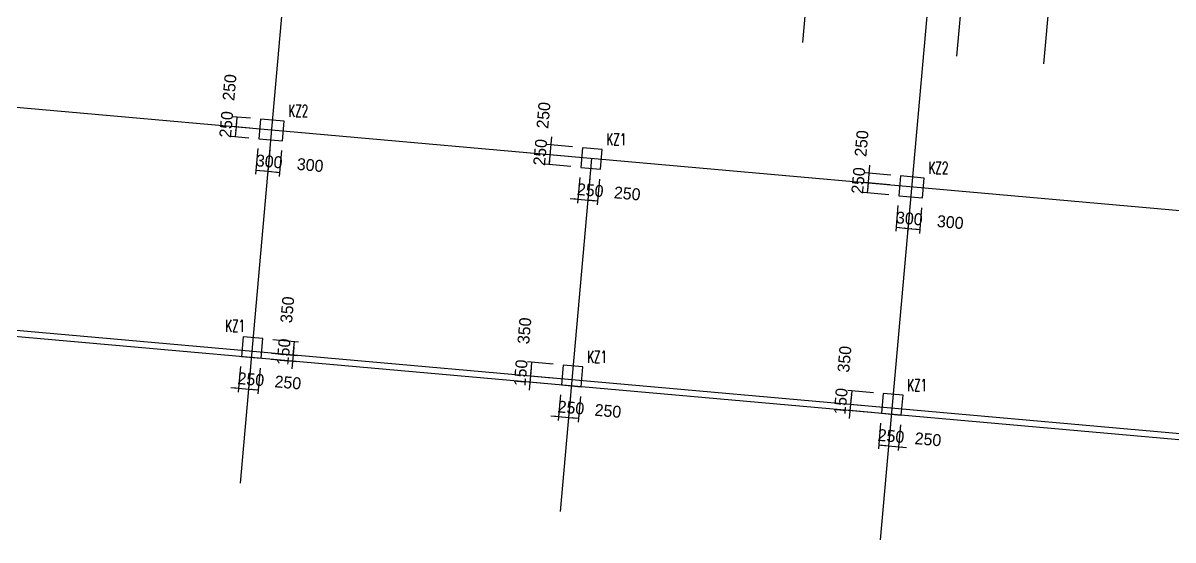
# Model space of a CAD drawing. Extents: x 387171 to 699106, y 11966 to 245688.
# Drawn here: x 609728 to 638718, y 41610 to 54634 of the extents above; entities that cross this region are included whole.
import ezdxf

# ---------------------------------------------------------------- set-up
doc = ezdxf.new("R2010")
doc.units = 0
doc.header["$LTSCALE"] = 100
doc.header["$MEASUREMENT"] = 0
for name, color, linetype in [('COLU', 7, 'Continuous'), ('DIM', 3, 'Continuous'), ('DOTE', 253, 'Continuous'), ('NUM', 7, 'Continuous')]:
    doc.layers.add(name, color=color, linetype=linetype)
doc.styles.add('hztxt', font='hztxt')
doc.styles.get("Standard").update_dxf_attribs({"font": 'standard'})
doc.dimstyles.get("Standard").update_dxf_attribs({"dimtxt": 300, "dimasz": 100, "dimexe": 100, "dimexo": 250, "dimgap": 100, "dimtad": 0, "dimtoh": 1, "dimdec": 0, "dimdsep": 46, "dimcen": 0.09, "dimclrt": 7, "dimadec": 0, "dimazin": 0, "dimtfac": 1, "dimtdec": 4, "dimtofl": 0, "dimtmove": 0, "dimatfit": 3, "dimfxl": 1, "dimtolj": 1, "dimtzin": 0, "dimarcsym": 0})

# ---------------------------------------------------------------- blocks, each defined once
blk = doc.blocks.new('*D321')
at = {"layer": 'DIM', "color": 0, "linetype": 'ByBlock', "lineweight": -2}
for p, q in [((615648, 51472), (615591, 50825)), ((615947, 51445), (615890, 50798)), ((615600, 50924), (615899, 50898))]:
    blk.add_line(p, q, dxfattribs=at)
for points in [[(615600, 50924), (615701, 50932), (615698, 50899)], [(615899, 50898), (615797, 50890), (615800, 50923)]]:
    blk.add_solid(points, dxfattribs=at)
at = {"layer": 'DIM', "color": 7, "linetype": 'Continuous', "lineweight": -2, "insert": (615936, 51145), "char_height": 300, "width": 566.67, "attachment_point": 5, "rotation": 354.9316, "style": 'hztxt'}
blk.add_mtext('300', dxfattribs=at)
blk = doc.blocks.new('*D283')
at = {"layer": 'DIM', "color": 0, "linetype": 'ByBlock', "lineweight": -2}
for p, q in [((615947, 51445), (615890, 50798)), ((616246, 51419), (616189, 50771)), ((615899, 50898), (616197, 50871))]:
    blk.add_line(p, q, dxfattribs=at)
for points in [[(615899, 50898), (616000, 50905), (615997, 50872)], [(616197, 50871), (616096, 50863), (616099, 50897)]]:
    blk.add_solid(points, dxfattribs=at)
at = {"layer": 'DIM', "color": 7, "linetype": 'Continuous', "lineweight": -2, "insert": (616968, 51054), "char_height": 300, "width": 566.67, "attachment_point": 5, "rotation": 354.9316, "style": 'hztxt'}
blk.add_mtext('300', dxfattribs=at)
blk = doc.blocks.new('*D2253')
at = {"layer": 'DIM', "color": 0, "linetype": 'ByBlock', "lineweight": -2}
for p, q in [((631071, 51051), (631014, 50404)), ((631602, 50804), (630954, 50861)), ((631580, 50555), (630932, 50612))]:
    blk.add_line(p, q, dxfattribs=at)
for points in [[(631054, 50852), (631046, 50953), (631079, 50950)], [(631032, 50603), (631039, 50502), (631006, 50505)]]:
    blk.add_solid(points, dxfattribs=at)
at = {"layer": 'DIM', "color": 7, "linetype": 'Continuous', "lineweight": -2, "insert": (630869, 51598), "char_height": 300, "width": 566.67, "attachment_point": 5, "rotation": 84.9316, "style": 'hztxt'}
blk.add_mtext('250', dxfattribs=at)
blk = doc.blocks.new('*D1823')
at = {"layer": 'DIM', "color": 0, "linetype": 'ByBlock', "lineweight": -2}
for p, q in [((631580, 50555), (630932, 50612)), ((631032, 50603), (631010, 50354)), ((631557, 50306), (630910, 50363))]:
    blk.add_line(p, q, dxfattribs=at)
for points in [[(631010, 50354), (631002, 50455), (631035, 50452)], [(631032, 50603), (631039, 50502), (631006, 50505)]]:
    blk.add_solid(points, dxfattribs=at)
at = {"layer": 'DIM', "color": 7, "linetype": 'Continuous', "lineweight": -2, "insert": (630786, 50665), "char_height": 300, "width": 566.67, "attachment_point": 5, "rotation": 84.9316, "style": 'hztxt'}
blk.add_mtext('250', dxfattribs=at)
blk = doc.blocks.new('*D1368')
at = {"layer": 'DIM', "color": 0, "linetype": 'ByBlock', "lineweight": -2}
for p, q in [((631784, 50034), (631727, 49387)), ((632083, 50008), (632026, 49361)), ((631736, 49487), (632035, 49460))]:
    blk.add_line(p, q, dxfattribs=at)
for points in [[(631736, 49487), (631837, 49494), (631834, 49461)], [(632035, 49460), (631934, 49452), (631936, 49486)]]:
    blk.add_solid(points, dxfattribs=at)
at = {"layer": 'DIM', "color": 7, "linetype": 'Continuous', "lineweight": -2, "insert": (632072, 49708), "char_height": 300, "width": 566.67, "attachment_point": 5, "rotation": 354.9316, "style": 'hztxt'}
blk.add_mtext('300', dxfattribs=at)
blk = doc.blocks.new('*D1340')
at = {"layer": 'DIM', "color": 0, "linetype": 'ByBlock', "lineweight": -2}
for p, q in [((632083, 50008), (632026, 49361)), ((632382, 49981), (632325, 49334)), ((632035, 49460), (632333, 49434))]:
    blk.add_line(p, q, dxfattribs=at)
for points in [[(632035, 49460), (632136, 49468), (632133, 49435)], [(632333, 49434), (632232, 49426), (632235, 49459)]]:
    blk.add_solid(points, dxfattribs=at)
at = {"layer": 'DIM', "color": 7, "linetype": 'Continuous', "lineweight": -2, "insert": (633104, 49616), "char_height": 300, "width": 566.67, "attachment_point": 5, "rotation": 354.9316, "style": 'hztxt'}
blk.add_mtext('300', dxfattribs=at)
blk = doc.blocks.new('*D899')
at = {"layer": 'DIM', "color": 0, "linetype": 'ByBlock', "lineweight": -2}
for p, q in [((631166, 45321), (630518, 45378)), ((630618, 45369), (630587, 45021)), ((631135, 44972), (630487, 45030))]:
    blk.add_line(p, q, dxfattribs=at)
for points in [[(630618, 45369), (630625, 45268), (630592, 45271)], [(630587, 45021), (630579, 45122), (630612, 45119)]]:
    blk.add_solid(points, dxfattribs=at)
at = {"layer": 'DIM', "color": 7, "linetype": 'Continuous', "lineweight": -2, "insert": (630437, 46165), "char_height": 300, "width": 566.67, "attachment_point": 5, "rotation": 84.9316, "style": 'hztxt'}
blk.add_mtext('350', dxfattribs=at)
blk = doc.blocks.new('*D812')
at = {"layer": 'DIM', "color": 0, "linetype": 'ByBlock', "lineweight": -2}
for p, q in [((631135, 44972), (630487, 45030)), ((630604, 45220), (630556, 44672)), ((631121, 44823), (630474, 44880))]:
    blk.add_line(p, q, dxfattribs=at)
for points in [[(630587, 45021), (630579, 45122), (630612, 45119)], [(630574, 44871), (630581, 44770), (630548, 44773)]]:
    blk.add_solid(points, dxfattribs=at)
at = {"layer": 'DIM', "color": 7, "linetype": 'Continuous', "lineweight": -2, "insert": (630343, 45104), "char_height": 300, "width": 476.67, "attachment_point": 5, "rotation": 84.9316, "style": 'hztxt'}
blk.add_mtext('150', dxfattribs=at)
blk = doc.blocks.new('*D411')
at = {"layer": 'DIM', "color": 0, "linetype": 'ByBlock', "lineweight": -2}
for p, q in [((631348, 44552), (631291, 43904)), ((631597, 44529), (631540, 43882)), ((631300, 44004), (631549, 43982))]:
    blk.add_line(p, q, dxfattribs=at)
for points in [[(631300, 44004), (631401, 44011), (631398, 43978)], [(631549, 43982), (631448, 43974), (631451, 44007)]]:
    blk.add_solid(points, dxfattribs=at)
at = {"layer": 'DIM', "color": 7, "linetype": 'Continuous', "lineweight": -2, "insert": (631611, 44227), "char_height": 300, "width": 566.67, "attachment_point": 5, "rotation": 354.9316, "style": 'hztxt'}
blk.add_mtext('250', dxfattribs=at)
blk = doc.blocks.new('*D2958')
at = {"layer": 'DIM', "color": 0, "linetype": 'ByBlock', "lineweight": -2}
for p, q in [((631597, 44529), (631540, 43882)), ((631846, 44507), (631789, 43860)), ((631350, 43999), (631997, 43942))]:
    blk.add_line(p, q, dxfattribs=at)
for points in [[(631549, 43982), (631448, 43974), (631451, 44007)], [(631798, 43960), (631899, 43967), (631896, 43934)]]:
    blk.add_solid(points, dxfattribs=at)
at = {"layer": 'DIM', "color": 7, "linetype": 'Continuous', "lineweight": -2, "insert": (632543, 44144), "char_height": 300, "width": 566.67, "attachment_point": 5, "rotation": 354.9316, "style": 'hztxt'}
blk.add_mtext('250', dxfattribs=at)
blk = doc.blocks.new('*D2920')
at = {"layer": 'DIM', "color": 0, "linetype": 'ByBlock', "lineweight": -2}
for p, q in [((623053, 51763), (622995, 51115)), ((623561, 51266), (622914, 51323)), ((623583, 51515), (622936, 51572))]:
    blk.add_line(p, q, dxfattribs=at)
for points in [[(623035, 51563), (623027, 51664), (623061, 51662)], [(623013, 51314), (623021, 51213), (622988, 51216)]]:
    blk.add_solid(points, dxfattribs=at)
at = {"layer": 'DIM', "color": 7, "linetype": 'Continuous', "lineweight": -2, "insert": (622850, 52309), "char_height": 300, "width": 566.67, "attachment_point": 5, "rotation": 84.9316, "style": 'hztxt'}
blk.add_mtext('250', dxfattribs=at)
blk = doc.blocks.new('*D2484')
at = {"layer": 'DIM', "color": 0, "linetype": 'ByBlock', "lineweight": -2}
for p, q in [((623561, 51266), (622914, 51323)), ((623013, 51314), (622991, 51065)), ((623539, 51017), (622891, 51074))]:
    blk.add_line(p, q, dxfattribs=at)
for points in [[(623013, 51314), (623021, 51213), (622988, 51216)], [(622991, 51065), (622983, 51166), (623016, 51164)]]:
    blk.add_solid(points, dxfattribs=at)
at = {"layer": 'DIM', "color": 7, "linetype": 'Continuous', "lineweight": -2, "insert": (622768, 51377), "char_height": 300, "width": 566.67, "attachment_point": 5, "rotation": 84.9316, "style": 'hztxt'}
blk.add_mtext('250', dxfattribs=at)
blk = doc.blocks.new('*D2056')
at = {"layer": 'DIM', "color": 0, "linetype": 'ByBlock', "lineweight": -2}
for p, q in [((623766, 50746), (623708, 50098)), ((624015, 50724), (623957, 50076)), ((623518, 50215), (624166, 50158))]:
    blk.add_line(p, q, dxfattribs=at)
for points in [[(623717, 50198), (623616, 50190), (623619, 50223)], [(623966, 50176), (624067, 50183), (624064, 50150)]]:
    blk.add_solid(points, dxfattribs=at)
at = {"layer": 'DIM', "color": 7, "linetype": 'Continuous', "lineweight": -2, "insert": (624028, 50421), "char_height": 300, "width": 566.67, "attachment_point": 5, "rotation": 354.9316, "style": 'hztxt'}
blk.add_mtext('250', dxfattribs=at)
blk = doc.blocks.new('*D1968')
at = {"layer": 'DIM', "color": 0, "linetype": 'ByBlock', "lineweight": -2}
for p, q in [((624015, 50724), (623957, 50076)), ((624264, 50701), (624206, 50054)), ((623966, 50176), (624215, 50154))]:
    blk.add_line(p, q, dxfattribs=at)
for points in [[(623966, 50176), (624067, 50183), (624064, 50150)], [(624215, 50154), (624114, 50146), (624117, 50179)]]:
    blk.add_solid(points, dxfattribs=at)
at = {"layer": 'DIM', "color": 7, "linetype": 'Continuous', "lineweight": -2, "insert": (624961, 50338), "char_height": 300, "width": 566.67, "attachment_point": 5, "rotation": 354.9316, "style": 'hztxt'}
blk.add_mtext('250', dxfattribs=at)
blk = doc.blocks.new('*D1562')
at = {"layer": 'DIM', "color": 0, "linetype": 'ByBlock', "lineweight": -2}
for p, q in [((623097, 46036), (622450, 46094)), ((622549, 46085), (622518, 45736)), ((623066, 45688), (622419, 45745))]:
    blk.add_line(p, q, dxfattribs=at)
for points in [[(622518, 45736), (622511, 45837), (622544, 45834)], [(622549, 46085), (622557, 45984), (622524, 45987)]]:
    blk.add_solid(points, dxfattribs=at)
at = {"layer": 'DIM', "color": 7, "linetype": 'Continuous', "lineweight": -2, "insert": (622369, 46880), "char_height": 300, "width": 566.67, "attachment_point": 5, "rotation": 84.9316, "style": 'hztxt'}
blk.add_mtext('350', dxfattribs=at)
blk = doc.blocks.new('*D1091')
at = {"layer": 'DIM', "color": 0, "linetype": 'ByBlock', "lineweight": -2}
for p, q in [((622536, 45936), (622488, 45388)), ((623053, 45538), (622406, 45596)), ((623066, 45688), (622419, 45745))]:
    blk.add_line(p, q, dxfattribs=at)
for points in [[(622518, 45736), (622511, 45837), (622544, 45834)], [(622505, 45587), (622513, 45486), (622480, 45489)]]:
    blk.add_solid(points, dxfattribs=at)
at = {"layer": 'DIM', "color": 7, "linetype": 'Continuous', "lineweight": -2, "insert": (622275, 45820), "char_height": 300, "width": 476.67, "attachment_point": 5, "rotation": 84.9316, "style": 'hztxt'}
blk.add_mtext('150', dxfattribs=at)
blk = doc.blocks.new('*D674')
at = {"layer": 'DIM', "color": 0, "linetype": 'ByBlock', "lineweight": -2}
for p, q in [((623280, 45267), (623223, 44620)), ((623529, 45245), (623472, 44598)), ((623032, 44737), (623680, 44680))]:
    blk.add_line(p, q, dxfattribs=at)
for points in [[(623231, 44719), (623130, 44712), (623133, 44745)], [(623480, 44697), (623581, 44705), (623579, 44672)]]:
    blk.add_solid(points, dxfattribs=at)
at = {"layer": 'DIM', "color": 7, "linetype": 'Continuous', "lineweight": -2, "insert": (623543, 44943), "char_height": 300, "width": 566.67, "attachment_point": 5, "rotation": 354.9316, "style": 'hztxt'}
blk.add_mtext('250', dxfattribs=at)
blk = doc.blocks.new('*D600')
at = {"layer": 'DIM', "color": 0, "linetype": 'ByBlock', "lineweight": -2}
for p, q in [((623529, 45245), (623472, 44598)), ((623778, 45223), (623721, 44576)), ((623480, 44697), (623729, 44675))]:
    blk.add_line(p, q, dxfattribs=at)
for points in [[(623480, 44697), (623581, 44705), (623579, 44672)], [(623729, 44675), (623628, 44667), (623631, 44701)]]:
    blk.add_solid(points, dxfattribs=at)
at = {"layer": 'DIM', "color": 7, "linetype": 'Continuous', "lineweight": -2, "insert": (624475, 44860), "char_height": 300, "width": 566.67, "attachment_point": 5, "rotation": 354.9316, "style": 'hztxt'}
blk.add_mtext('250', dxfattribs=at)
blk = doc.blocks.new('*D197')
at = {"layer": 'DIM', "color": 0, "linetype": 'ByBlock', "lineweight": -2}
for p, q in [((615212, 45983), (615154, 45335)), ((615461, 45961), (615403, 45313)), ((614964, 45453), (615611, 45395))]:
    blk.add_line(p, q, dxfattribs=at)
for points in [[(615163, 45435), (615062, 45427), (615065, 45460)], [(615412, 45413), (615513, 45421), (615510, 45387)]]:
    blk.add_solid(points, dxfattribs=at)
at = {"layer": 'DIM', "color": 7, "linetype": 'Continuous', "lineweight": -2, "insert": (615474, 45658), "char_height": 300, "width": 566.67, "attachment_point": 5, "rotation": 354.9316, "style": 'hztxt'}
blk.add_mtext('250', dxfattribs=at)
blk = doc.blocks.new('*D2745')
at = {"layer": 'DIM', "color": 0, "linetype": 'ByBlock', "lineweight": -2}
for p, q in [((615461, 45961), (615403, 45313)), ((615710, 45939), (615652, 45291)), ((615412, 45413), (615661, 45391))]:
    blk.add_line(p, q, dxfattribs=at)
for points in [[(615412, 45413), (615513, 45421), (615510, 45387)], [(615661, 45391), (615560, 45383), (615563, 45416)]]:
    blk.add_solid(points, dxfattribs=at)
at = {"layer": 'DIM', "color": 7, "linetype": 'Continuous', "lineweight": -2, "insert": (616407, 45576), "char_height": 300, "width": 566.67, "attachment_point": 5, "rotation": 354.9316, "style": 'hztxt'}
blk.add_mtext('250', dxfattribs=at)
blk = doc.blocks.new('*D2713')
at = {"layer": 'DIM', "color": 0, "linetype": 'ByBlock', "lineweight": -2}
for p, q in [((616511, 45918), (616560, 46466)), ((615981, 46166), (616628, 46108)), ((615994, 46315), (616641, 46258))]:
    blk.add_line(p, q, dxfattribs=at)
for points in [[(616529, 46117), (616536, 46016), (616503, 46019)], [(616542, 46266), (616534, 46367), (616567, 46364)]]:
    blk.add_solid(points, dxfattribs=at)
at = {"layer": 'DIM', "color": 7, "linetype": 'Continuous', "lineweight": -2, "insert": (616298, 46350), "char_height": 300, "width": 476.67, "attachment_point": 5, "rotation": 84.9316, "style": 'hztxt'}
blk.add_mtext('150', dxfattribs=at)
blk = doc.blocks.new('*D2266')
at = {"layer": 'DIM', "color": 0, "linetype": 'ByBlock', "lineweight": -2}
for p, q in [((616025, 46664), (616672, 46606)), ((616542, 46266), (616573, 46615)), ((615994, 46315), (616641, 46258))]:
    blk.add_line(p, q, dxfattribs=at)
for points in [[(616573, 46615), (616581, 46514), (616547, 46517)], [(616542, 46266), (616534, 46367), (616567, 46364)]]:
    blk.add_solid(points, dxfattribs=at)
at = {"layer": 'DIM', "color": 7, "linetype": 'Continuous', "lineweight": -2, "insert": (616392, 47410), "char_height": 300, "width": 566.67, "attachment_point": 5, "rotation": 84.9316, "style": 'hztxt'}
blk.add_mtext('350', dxfattribs=at)
blk = doc.blocks.new('*D2682')
at = {"layer": 'DIM', "color": 0, "linetype": 'ByBlock', "lineweight": -2}
for p, q in [((615465, 52235), (615021, 52274)), ((615121, 52265), (615099, 52016)), ((615443, 51986), (614999, 52025))]:
    blk.add_line(p, q, dxfattribs=at)
for points in [[(615121, 52265), (615129, 52164), (615095, 52167)], [(615099, 52016), (615091, 52117), (615124, 52114)]]:
    blk.add_solid(points, dxfattribs=at)
at = {"layer": 'DIM', "color": 7, "linetype": 'Continuous', "lineweight": -2, "insert": (614936, 53011), "char_height": 300, "width": 566.67, "attachment_point": 5, "rotation": 84.9316, "style": 'hztxt'}
blk.add_mtext('250', dxfattribs=at)
blk = doc.blocks.new('*D1537')
at = {"layer": 'DIM', "color": 0, "linetype": 'ByBlock', "lineweight": -2}
for p, q in [((615443, 51986), (614999, 52025)), ((615099, 52016), (615077, 51767)), ((615421, 51737), (614977, 51776))]:
    blk.add_line(p, q, dxfattribs=at)
for points in [[(615099, 52016), (615106, 51915), (615073, 51918)], [(615077, 51767), (615069, 51868), (615102, 51865)]]:
    blk.add_solid(points, dxfattribs=at)
at = {"layer": 'DIM', "color": 7, "linetype": 'Continuous', "lineweight": -2, "insert": (614853, 52079), "char_height": 300, "width": 566.67, "attachment_point": 5, "rotation": 84.9316, "style": 'hztxt'}
blk.add_mtext('250', dxfattribs=at)

msp = doc.modelspace()

# ---------------------------------------------------------------- linework, layer by layer
at = {"color": 6, "lineweight": 30}
msp.add_lwpolyline([(476181.3, 232428.8), (494258.1, 233154.4), (494258.1, 231537.9), (540808.1, 231537.9), (540808.1, 232387.9), (590208.1, 232387.9), (590208.1, 232187.9), (593108.1, 232187.9), (593108.1, 230737.9), (608058.1, 230737.9), (608058.1, 231687.9), (648158.1, 231687.9), (648158.1, 230737.9), (657058.1, 230737.9), (657158.1, 196187.9), (658248.2, 196187.9), (663075.9, 83077.9), (659946, 47787.8), (654318.1, 48286.9), (653832.2, 42808.4), (496133.5, 56794.9), (482757.4, 68610.1), (476181.3, 232428.8)], dxfattribs=at)
at = {"layer": 'COLU'}
for points in [[(615669.8, 51714.7), (616267.5, 51661.7), (616311.6, 52159.7), (615714, 52212.7)], [(623787.9, 50994.7), (624286, 50950.5), (624330.2, 51448.6), (623832.1, 51492.7)], [(631806.5, 50283.5), (632404.1, 50230.5), (632448.3, 50728.6), (631850.6, 50781.6)], [(615233.7, 46231.8), (615731.8, 46187.6), (615775.9, 46685.7), (615277.9, 46729.8)], [(623302.1, 45516.2), (623800.1, 45472), (623844.3, 45970.1), (623346.2, 46014.2)], [(631370.4, 44800.6), (631868.4, 44756.4), (631912.6, 45254.5), (631414.6, 45298.7)]]:
    msp.add_lwpolyline(points, close=True, dxfattribs=at)
at = {"layer": 'DOTE'}
for p, q in [((620637.6, 104331.5), (615201.7, 43040.7)), ((636774.3, 102900.4), (631338.3, 41609.5)), ((629387.8, 54141.3), (630348.2, 64969.8)), ((633272.6, 53796.8), (634233, 64625.2)), ((635464, 53602.4), (636424.4, 64430.9)), ((662308.9, 47829.2), (489036.8, 63196.9)), ((661814.2, 42251.1), (496111.9, 56947.4)), ((624059.1, 51221.6), (623270, 42325.1))]:
    msp.add_line(p, q, dxfattribs=at)

# ---------------------------------------------------------------- texts
at = {"layer": 'NUM', "color": 200, "width": 0.7}
for s, p in [('KZ2', (616418.3, 52272.1)), ('KZ1', (624436.2, 51554.6)), ('KZ2', (632554.4, 50834.6)), ('KZ1', (614825.8, 46857.7)), ('KZ1', (623950.3, 46076.1)), ('KZ1', (632018.7, 45360.5))]:
    msp.add_text(s, height=300, dxfattribs=at).set_placement(p)

# ---------------------------------------------------------------- dimensions: what is measured, and where the dimension line sits
at = {"layer": 'DIM', "color": 200}
for p1, p2, distance, picture, middle in [((615714, 52212.7), (615691.9, 51963.7), -595.6, '*D2682', (614891, 52504.7)), ((623832.1, 51492.7), (623810, 51243.7), -800, '*D2920', (622805.5, 51802.7)), ((631850.6, 50781.6), (631828.6, 50532.5), -800, '*D2253', (630824, 51091.5)), ((615670.4, 51721), (615969.2, 51694.5), -800, '*D321', (615404.6, 51192.4)), ((615969.2, 51694.5), (616268, 51668), -800, '*D283', (616436.7, 51100.9)), ((623810, 51243.7), (623787.9, 50994.7), -800, '*D2484', (622722.8, 50870.2)), ((623787.9, 50994.7), (624037, 50972.6), -800, '*D2056', (623522.1, 50466.1)), ((624037, 50972.6), (624286, 50950.5), -800, '*D1968', (624454.6, 50383.4)), ((631828.6, 50532.5), (631806.5, 50283.5), -800, '*D1823', (630741.3, 50159.1)), ((631806.5, 50283.5), (632105.3, 50257), -800, '*D1368', (631540.7, 49754.9)), ((632105.3, 50257), (632404.1, 50230.5), -800, '*D1340', (632572.8, 49663.4)), ((615745, 46337), (615775.9, 46685.7), -800, '*D2266', (616343.1, 46854.3)), ((623346.2, 46014.2), (623315.3, 45665.6), -800, '*D1562', (622319.6, 46324.2)), ((615731.8, 46187.6), (615745, 46337), -800, '*D2713', (616261.8, 45937.9)), ((631414.6, 45298.7), (631383.6, 44950), -800, '*D899', (630387.9, 45608.6)), ((615233.7, 46231.8), (615482.7, 46209.7), -800, '*D197', (614967.9, 45703.2)), ((615482.7, 46209.7), (615731.8, 46187.6), -800, '*D2745', (615900.4, 45620.5)), ((623315.3, 45665.6), (623302.1, 45516.2), -800, '*D1091', (622238.3, 45407.8)), ((623302.1, 45516.2), (623551.1, 45494.1), -800, '*D674', (623036.2, 44987.6)), ((623551.1, 45494.1), (623800.1, 45472), -800, '*D600', (623968.7, 44904.9)), ((631383.6, 44950), (631370.4, 44800.6), -800, '*D812', (630306.6, 44692.2)), ((631370.4, 44800.6), (631619.4, 44778.5), -800, '*D411', (631104.6, 44272)), ((631619.4, 44778.5), (631868.4, 44756.4), -800, '*D2958', (632037.1, 44189.3))]:
    dim = msp.add_aligned_dim(p1=p1, p2=p2, distance=distance, dimstyle='Standard', dxfattribs=at)
    dim.commit()
    dim.dimension.update_dxf_attribs({"geometry": picture, "text_midpoint": middle})
dim = msp.add_linear_dim(base=(615076.6, 51767.3), p1=(615691.9, 51963.7), p2=(615669.8, 51714.7), angle=84.93165, dimstyle='Standard', dxfattribs=at)
dim.commit()
dim.dimension.update_dxf_attribs({"geometry": '*D1537', "text_midpoint": (614808.3, 51572.2)})

doc.saveas('drawing.dxf')
